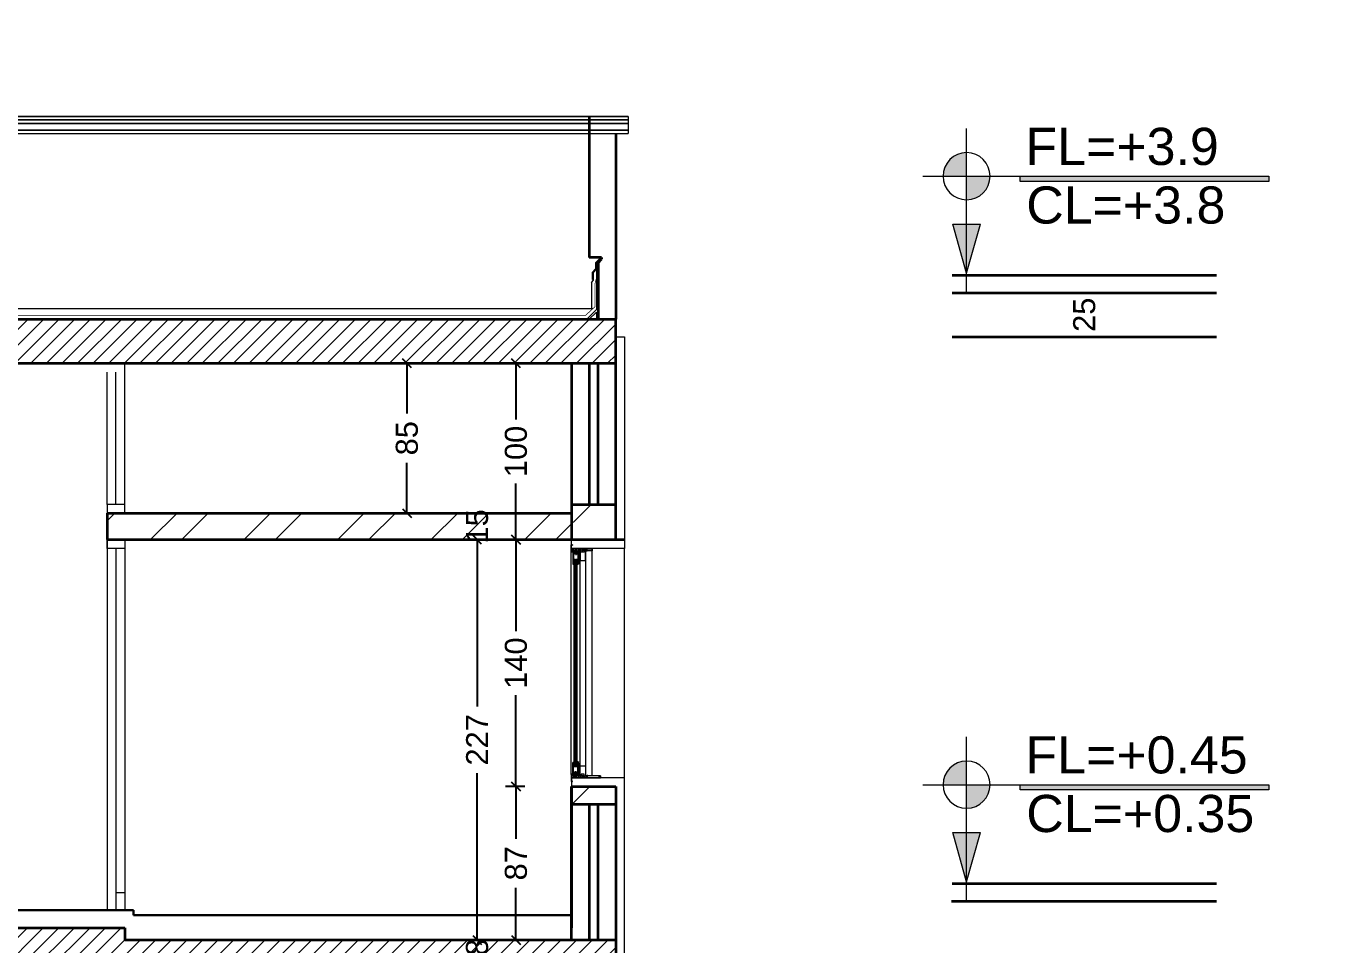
# Model space of a CAD drawing. Header units: inches. Extents: x -580639 to 179052, y 0 to 152898.
# Drawn here: x -1491 to 5917, y 120611 to 125820 of the extents above; entities that cross this region are included whole.
import ezdxf

# ---------------------------------------------------------------- set-up
doc = ezdxf.new("R2010")
doc.units = ezdxf.units.IN
doc.header["$LTSCALE"] = 500
doc.header["$MEASUREMENT"] = 0
doc.linetypes.add('HIDDEN', pattern=[0.375, 0.25, -0.125])
doc.linetypes.add('HIDDEN2', pattern=[0.1875, 0.125, -0.0625])
for name, color, linetype, lineweight in [('0.09', 143, 'Continuous', 9), ('0.13', 81, 'Continuous', 13), ('0.3', 10, 'Continuous', 30), ('1ATEXT', 3, 'Continuous', 20), ('A-0.15', 50, 'Continuous', 15), ('A-flor-sthn', 251, 'HIDDEN2', 9), ('A-htch', 252, 'Continuous', 20), ('A-wall', 52, 'Continuous', 35), ('DIM', 8, 'Continuous', 18), ('fini', 11, 'Continuous', 13), ('HATCH', 11, 'Continuous', 9), ('WALL', 7, 'Continuous', 40), ('WIN', 3, 'Continuous', 18)]:
    doc.layers.add(name, color=color, linetype=linetype, lineweight=lineweight)
doc.layers.add('SYSEC', color=6, linetype='Continuous')
doc.styles.add('50', font='arial.ttf', dxfattribs={"height": 125})
doc.styles.add('CURENT', font='sanss___.ttf')
doc.dimstyles.new('DIM', dxfattribs={"dimscale": 50, "dimtxt": 125, "dimasz": 1, "dimexe": 1.2, "dimexo": 1, "dimgap": 1, "dimtad": 0, "dimtoh": 1, "dimdec": 0, "dimlfac": 0.1, "dimrnd": 1, "dimdsep": 46, "dimtxsty": '50', "dimblk": 'OBLIQUE', "dimcen": 0.09, "dimclrt": 8, "dimadec": 0, "dimazin": 0, "dimtfac": 1, "dimtdec": 0, "dimtix": 1, "dimtofl": 0, "dimtmove": 2, "dimatfit": 2, "dimfxl": 1, "dimfxlon": 1, "dimtzin": 0, "dimarcsym": 0})

# ---------------------------------------------------------------- blocks, each defined once
blk = doc.blocks.new('SYSECFL')
at = {"layer": '1ATEXT'}
h = blk.add_hatch(color=256, dxfattribs=at)
h.paths.add_polyline_path([(7.6, 31.35), (0, 31.35), (0, 23.75, 0.414214)])
h.paths.add_polyline_path([(0, 38.95, 0.414214), (-7.6, 31.35), (0, 31.35)])
blk.add_hatch(color=256, dxfattribs=at).paths.add_polyline_path([(17.3, 31.35), (17.3, 29.67), (97.6, 29.67), (97.6, 31.35)])
h = blk.add_hatch(color=256, dxfattribs=at)
h.paths.add_polyline_path([(4.47, 15.89), (0, 15.89), (0, 0)])
h.paths.add_polyline_path([(0, 15.89), (-4.47, 15.89), (0, 0)])
for p, q in [((0, -6.29), (0, 46.76)), ((-14.11, 31.35), (97.6, 31.35)), ((0, 0), (-4.47, 15.89)), ((-4.47, 15.89), (4.47, 15.89)), ((0, 0), (4.47, 15.89))]:
    blk.add_line(p, q, dxfattribs=at)
blk.add_lwpolyline([(97.6, 31.35), (97.6, 29.67), (17.3, 29.67), (17.3, 31.35)], dxfattribs=at)
for start, end in [(0, 180), (180, 0)]:
    blk.add_arc((0, 31.35), 7.6, start, end, dxfattribs=at)
at = {"layer": '1ATEXT', "style": 'CURENT'}
for tag, p in [('FL=0.00', (19, 34.97)), ('CL=0.00', (19.27, 16.04))]:
    blk.add_attdef(tag, p, '', height=12, dxfattribs=at)
blk = doc.blocks.new('*D1540')
at = {"layer": 'Defpoints', "color": 0, "transparency": 16777216}
for p in [(4508, 124308.8), (5258, 124308.8), (5258, 124058.8)]:
    blk.add_point(p, dxfattribs=at)
at = {"layer": 'DIM', "color": 0, "lineweight": -2, "transparency": 16777216}
for p, q in [((4558, 124308.8), (4448, 124308.8)), ((4558, 124058.8), (4448, 124058.8))]:
    blk.add_line(p, q, dxfattribs=at)
at = {"layer": 'DIM', "color": 8, "transparency": 16777216, "insert": (4508, 124183.8), "char_height": 125, "attachment_point": 5, "rotation": 90, "style": '50'}
blk.add_mtext('25', dxfattribs=at)
blk = doc.blocks.new('_Oblique')
at = {"color": 0, "linetype": 'ByBlock', "lineweight": -2}
blk.add_line((-0.5, -0.5), (0.5, 0.5), dxfattribs=at)
blk = doc.blocks.new('*D1547')
at = {"layer": 'Defpoints', "color": 0, "transparency": 16777216}
for p in [(1285.9, 121508.8), (1601.5, 121508.8), (1601.5, 120638.8)]:
    blk.add_point(p, dxfattribs=at)
at = {"layer": 'DIM', "color": 0, "lineweight": -2, "transparency": 16777216}
for p, q in [((1335.9, 121508.8), (1225.9, 121508.8)), ((1285.9, 121508.8), (1285.9, 121213.4)), ((1285.9, 120638.8), (1285.9, 120934.2)), ((1335.9, 120638.8), (1225.9, 120638.8))]:
    blk.add_line(p, q, dxfattribs=at)
at = {"layer": 'DIM', "color": 0, "lineweight": -2, "transparency": 16777216, "xscale": 50, "yscale": 50, "zscale": 50}
for p, rotation in [((1285.9, 121508.8), 90), ((1285.9, 120638.8), 270)]:
    blk.add_blockref('_Oblique', p, dxfattribs=dict(at, rotation=rotation))
at = {"layer": 'DIM', "color": 8, "transparency": 16777216, "insert": (1285.9, 121073.8), "char_height": 125, "attachment_point": 5, "rotation": 90, "style": '50'}
blk.add_mtext('87', dxfattribs=at)
blk = doc.blocks.new('*D1548')
at = {"layer": 'Defpoints', "color": 0, "transparency": 16777216}
for p in [(1285.9, 122908.8), (1601.5, 122908.8), (1601.5, 121508.8)]:
    blk.add_point(p, dxfattribs=at)
at = {"layer": 'DIM', "color": 0, "lineweight": -2, "transparency": 16777216}
for p, q in [((1335.9, 122908.8), (1225.9, 122908.8)), ((1285.9, 122908.8), (1285.9, 122390.8)), ((1285.9, 121508.8), (1285.9, 122026.8)), ((1335.9, 121508.8), (1225.9, 121508.8))]:
    blk.add_line(p, q, dxfattribs=at)
at = {"layer": 'DIM', "color": 0, "lineweight": -2, "transparency": 16777216, "xscale": 50, "yscale": 50, "zscale": 50}
for p, rotation in [((1285.9, 122908.8), 90), ((1285.9, 121508.8), 270)]:
    blk.add_blockref('_Oblique', p, dxfattribs=dict(at, rotation=rotation))
at = {"layer": 'DIM', "color": 8, "transparency": 16777216, "insert": (1285.9, 122208.8), "char_height": 125, "attachment_point": 5, "rotation": 90, "style": '50'}
blk.add_mtext('140', dxfattribs=at)
blk = doc.blocks.new('*D1549')
at = {"layer": 'Defpoints', "color": 0, "transparency": 16777216}
for p in [(1285.9, 123908.8), (1601.5, 123908.8), (1601.5, 122908.8)]:
    blk.add_point(p, dxfattribs=at)
at = {"layer": 'DIM', "color": 0, "lineweight": -2, "transparency": 16777216}
for p, q in [((1335.9, 123908.8), (1225.9, 123908.8)), ((1285.9, 123908.8), (1285.9, 123590.8)), ((1285.9, 122908.8), (1285.9, 123226.8)), ((1335.9, 122908.8), (1225.9, 122908.8))]:
    blk.add_line(p, q, dxfattribs=at)
at = {"layer": 'DIM', "color": 0, "lineweight": -2, "transparency": 16777216, "xscale": 50, "yscale": 50, "zscale": 50}
for p, rotation in [((1285.9, 123908.8), 90), ((1285.9, 122908.8), 270)]:
    blk.add_blockref('_Oblique', p, dxfattribs=dict(at, rotation=rotation))
at = {"layer": 'DIM', "color": 8, "transparency": 16777216, "insert": (1285.9, 123408.8), "char_height": 125, "attachment_point": 5, "rotation": 90, "style": '50'}
blk.add_mtext('100', dxfattribs=at)
blk = doc.blocks.new('*D1563')
at = {"layer": 'Defpoints', "color": 0, "transparency": 16777216}
for p in [(1065.5, 120638.8), (1065.5, 120638.8), (1065.5, 120458.8)]:
    blk.add_point(p, dxfattribs=at)
at = {"layer": 'DIM', "color": 0, "lineweight": -2, "transparency": 16777216}
for p, q in [((1065.5, 120638.8), (1005.5, 120638.8)), ((1065.5, 120458.8), (1005.5, 120458.8))]:
    blk.add_line(p, q, dxfattribs=at)
at = {"layer": 'DIM', "color": 8, "transparency": 16777216, "insert": (1065.5, 120548.8), "char_height": 125, "attachment_point": 5, "rotation": 90, "style": '50'}
blk.add_mtext('18', dxfattribs=at)
blk = doc.blocks.new('*D1564')
at = {"layer": 'Defpoints', "color": 0, "transparency": 16777216}
for p in [(861.3, 122908.8), (1065.5, 122908.8), (1065.5, 120638.8)]:
    blk.add_point(p, dxfattribs=at)
at = {"layer": 'DIM', "color": 0, "lineweight": -2, "transparency": 16777216}
for p, q in [((1015.5, 122908.8), (1125.5, 122908.8)), ((1065.5, 122908.8), (1065.5, 121963)), ((1065.5, 120638.8), (1065.5, 121584.7)), ((1065.5, 120638.8), (1005.5, 120638.8))]:
    blk.add_line(p, q, dxfattribs=at)
at = {"layer": 'DIM', "color": 0, "lineweight": -2, "transparency": 16777216, "xscale": 50, "yscale": 50, "zscale": 50}
for p, rotation in [((1065.5, 122908.8), 90), ((1065.5, 120638.8), 270)]:
    blk.add_blockref('_Oblique', p, dxfattribs=dict(at, rotation=rotation))
at = {"layer": 'DIM', "color": 8, "transparency": 16777216, "insert": (1065.5, 121773.8), "char_height": 125, "attachment_point": 5, "rotation": 90, "style": '50'}
blk.add_mtext('227', dxfattribs=at)
blk = doc.blocks.new('*D1565')
at = {"layer": 'Defpoints', "color": 0, "transparency": 16777216}
for p in [(667.7, 123908.8), (1065.5, 123908.8), (667.7, 123058.8)]:
    blk.add_point(p, dxfattribs=at)
at = {"layer": 'DIM', "color": 0, "lineweight": -2, "transparency": 16777216}
for p, q in [((717.7, 123908.8), (607.7, 123908.8)), ((667.7, 123908.8), (667.7, 123623.9)), ((667.7, 123058.8), (667.7, 123343.7)), ((667.7, 123058.8), (727.7, 123058.8))]:
    blk.add_line(p, q, dxfattribs=at)
at = {"layer": 'DIM', "color": 0, "lineweight": -2, "transparency": 16777216, "xscale": 50, "yscale": 50, "zscale": 50}
for p, rotation in [((667.7, 123908.8), 90), ((667.7, 123058.8), 270)]:
    blk.add_blockref('_Oblique', p, dxfattribs=dict(at, rotation=rotation))
at = {"layer": 'DIM', "color": 8, "transparency": 16777216, "insert": (667.7, 123483.8), "char_height": 125, "attachment_point": 5, "rotation": 90, "style": '50'}
blk.add_mtext('85', dxfattribs=at)
blk = doc.blocks.new('*D1562')
at = {"layer": 'Defpoints', "color": 0, "transparency": 16777216}
for p in [(1065.5, 123058.8), (1065.5, 123058.8), (1065.5, 122908.8)]:
    blk.add_point(p, dxfattribs=at)
at = {"layer": 'DIM', "color": 0, "lineweight": -2, "transparency": 16777216}
for p, q in [((1065.5, 123058.8), (1005.5, 123058.8)), ((1065.5, 122908.8), (1005.5, 122908.8))]:
    blk.add_line(p, q, dxfattribs=at)
at = {"layer": 'DIM', "color": 8, "transparency": 16777216, "insert": (1065.5, 122983.8), "char_height": 125, "attachment_point": 5, "rotation": 90, "style": '50'}
blk.add_mtext('15', dxfattribs=at)
blk = doc.blocks.new('WERQ')
at = {"layer": 'HATCH', "ltscale": 15}
h = blk.add_hatch(dxfattribs=at)
h.set_pattern_fill('ANSI31', color=256, scale=0.25, angle=180, style=0)
h.paths.add_polyline_path([(1339.20614, 273.31003), (1339.05521, 273.31003), (1339.05521, 273.15322), (1338.75521, 273.15322), (1338.75521, 272.9964), (1338.62541, 272.9964, 0.163603), (1338.75505, 272.82706), (1339.27665, 273.09971, 0.003601), (1339.27668, 273.10453, 0.166852)])
h.paths.add_polyline_path([(1330.77278, 272.07749), (1330.77278, 272.34713), (1330.88528, 272.34713), (1330.88528, 272.07749)], flags=9)
h.paths.add_polyline_path([(1331.06455, 271.90249), (1331.06455, 272.17213), (1331.17705, 272.17213), (1331.17705, 271.90249)], flags=9)
h.paths.add_polyline_path([(1338.76743, 272.97904), (1338.79241, 272.93125), (1338.77247, 272.92082), (1338.74749, 272.96862)], flags=24)
h.paths.add_polyline_path([(1338.95426, 273.13625), (1338.95426, 273.19018), (1338.97676, 273.19018), (1338.97676, 273.13625)], flags=24)

msp = doc.modelspace()

# ---------------------------------------------------------------- hatches: boundary and pattern name
at = {"layer": 'A-htch'}
h = msp.add_hatch(dxfattribs=at)
h.set_pattern_fill('ANSI31', color=256, scale=500)
h.set_pattern_definition([(45, (-16881.285, 223485.564), (-44.194174, 44.194174), [])])
h.paths.add_polyline_path([(-19186.206, 118758.813), (-19436.206, 118758.813), (-19436.206, 117258.813), (-23623.284, 117258.813), (-23623.284, 117108.813), (-19436.206, 117108.813), (-19436.206, 116108.813), (-19186.206, 116108.813)])
h.paths.add_polyline_path([(-17173.284, 120458.813), (-17373.284, 120458.813), (-17373.284, 116108.813), (-17173.284, 116108.813), (-17173.284, 117108.813), (-8198.518, 117108.813), (-8198.518, 117258.813), (-17173.284, 117258.813)])
h.paths.add_polyline_path([(-17173.284, 116108.813), (-17373.284, 116108.813), (-19436.206, 116108.813), (-19436.206, 115958.813), (-17173.284, 115958.813)])
h.paths.add_polyline_path([(-19186.206, 118958.813), (-23623.284, 118958.813), (-23623.284, 118758.813), (-19186.206, 118758.813)])
h.paths.add_polyline_path([(1851.482, 117358.813), (1601.482, 117358.813), (1601.482, 117258.813), (-8198.518, 117258.813), (-8198.518, 117108.813), (1851.482, 117108.813)])
h.paths.add_polyline_path([(1851.482, 120638.813), (-932.15, 120638.813), (-932.15, 120708.813), (-8198.518, 120708.813), (-8198.518, 120458.813), (1851.482, 120458.813)])
h.paths.add_polyline_path([(-8198.518, 120708.813), (-17373.284, 120708.813), (-17373.284, 120458.813), (-17173.284, 120458.813), (-8198.518, 120458.813)])
h.paths.add_polyline_path([(-12945.71, 124158.813), (-17373.284, 124158.813), (-17373.284, 123908.813), (-12945.71, 123908.813)])
h.paths.add_polyline_path([(-8248.518, 127608.813), (-17373.284, 127608.813), (-17373.284, 127358.813), (-8248.518, 127358.813)])
h.paths.add_polyline_path([(1851.482, 124158.813), (-8198.518, 124158.813), (-8398.518, 124158.813), (-8398.518, 123908.813), (1851.482, 123908.813)])
h.paths.add_polyline_path([(-6056.473, 123906.383), (-6056.473, 124163.119), (-6314.062, 124163.119), (-6314.062, 123906.383)], flags=9)
h.paths.add_polyline_path([(-6056.473, 123906.383), (-6056.473, 124163.119), (-6314.062, 124163.119), (-6314.062, 123906.383)], flags=9)
at = {"layer": 'DIM', "transparency": 33554503}
h = msp.add_hatch(dxfattribs=at)
h.set_pattern_fill('ANSI32', color=256, scale=1000)
h.set_pattern_definition([(45, (-16881.3, 223485.56), (-265.165, 265.165), []), (45, (-16704.5, 223485.56), (-265.165, 265.165), [])])
h.paths.add_polyline_path([(-17173.284, 129808.813), (-17373.284, 129808.813), (-17373.284, 127608.813), (-17173.284, 127608.813)])
h.paths.add_polyline_path([(-17195.239, 127358.813), (-17373.284, 127358.813), (-17373.284, 124158.813), (-17195.239, 124158.813)])
h.paths.add_polyline_path([(-17173.284, 123908.813), (-17373.284, 123908.813), (-17373.284, 120708.813), (-17173.284, 120708.813)])
h.paths.add_polyline_path([(-8198.518, 127358.813), (-8398.518, 127358.813), (-8398.518, 124158.813), (-8198.518, 124158.813)])
h.paths.add_polyline_path([(-12945.71, 127358.813), (-13195.71, 127358.813), (-13195.71, 124158.813), (-12945.71, 124158.813)])
h.paths.add_polyline_path([(-12945.71, 123908.813), (-13195.71, 123908.813), (-13195.71, 120708.813), (-12945.71, 120708.813)])
h.paths.add_polyline_path([(-8198.518, 123908.813), (-8398.518, 123908.813), (-8398.518, 120808.813), (-8198.518, 120808.813)])
h.paths.add_polyline_path([(-8198.518, 120458.813), (-8398.518, 120458.813), (-8398.518, 117358.813), (-8198.518, 117358.813)])
h.paths.add_polyline_path([(1851.482, 120458.813), (1601.482, 120458.813), (1601.482, 117358.813), (1851.482, 117358.813)])
h.paths.add_polyline_path([(1601.482, 123058.813), (-1032.15, 123058.813), (-1032.15, 122908.813), (1601.482, 122908.813)])
h.paths.add_polyline_path([(1851.482, 121508.813), (1601.482, 121508.813), (1601.482, 121408.813), (1851.482, 121408.813)])
h.paths.add_polyline_path([(1851.482, 123108.813), (1601.482, 123108.813), (1601.482, 122908.813), (1851.482, 122908.813)])

# ---------------------------------------------------------------- linework, layer by layer
at = {"layer": '0.09'}
for p, q in [((-8198.518, 125308.813), (1700.482, 125308.813)), ((1700.482, 125308.813), (-8198.518, 125308.813)), ((-8198.518, 125288.813), (1700.482, 125288.813)), ((1700.482, 125288.813), (-8198.518, 125288.813)), ((-8198.518, 125268.813), (1700.482, 125268.813)), ((1700.482, 125268.813), (-8198.518, 125268.813)), ((-8198.518, 125230.86), (1700.482, 125230.86)), ((1700.482, 125230.86), (-8198.518, 125230.86)), ((-8198.518, 125210.86), (1700.482, 125210.86))]:
    msp.add_line(p, q, dxfattribs=at)
at = {"layer": '0.13'}
for p, q in [((1271.482, 125288.813), (1151.947, 125288.813)), ((1271.482, 125288.813), (1151.947, 125288.813)), ((1151.947, 125288.813), (1171.947, 125288.813)), ((1171.947, 125288.813), (1271.482, 125288.813)), ((1271.482, 125268.813), (1171.947, 125268.813)), ((1271.482, 125268.813), (1171.947, 125268.813)), ((1171.947, 125268.813), (1191.947, 125268.813)), ((1171.947, 125268.813), (1271.482, 125268.813)), ((1271.482, 125230.86), (1231.482, 125230.86)), ((1271.482, 125230.86), (1231.482, 125230.86)), ((1231.482, 125230.86), (1251.482, 125230.86)), ((1251.482, 125230.86), (1271.482, 125230.86))]:
    msp.add_line(p, q, dxfattribs=at)
at = {"layer": '0.3'}
for p, q in [((-8398.518, 120808.813), (-882.15, 120808.813)), ((-1032.15, 120808.813), (-882.15, 120808.813)), ((-882.15, 120808.813), (-882.15, 120778.813)), ((1601.482, 120778.813), (-882.15, 120778.813))]:
    msp.add_line(p, q, dxfattribs=at)
at = {"layer": 'A-0.15'}
for p, q in [((-1032.15, 123108.813), (-1032.15, 123858.813)), ((-1032.15, 122908.813), (-1032.15, 120808.813)), ((-1032.15, 122858.813), (-1032.15, 120808.813)), ((1901.482, 121558.813), (1901.482, 122858.813))]:
    msp.add_line(p, q, dxfattribs=at)
at = {"layer": 'A-flor-sthn', "color": 8, "ltscale": 1000}
for p, q in [((1736.482, 124478.34), (1764.411, 124506.269)), ((1736.482, 124478.34), (1736.482, 124445.173)), ((1741.482, 124476.269), (1767.946, 124502.733)), ((1741.482, 124476.269), (1741.482, 124213.34)), ((1767.946, 124502.733), (1764.411, 124506.269)), ((1719.482, 124426.102), (1735.017, 124441.637)), ((1719.482, 124384.445), (1719.482, 124426.102)), ((1724.482, 124424.031), (1740.017, 124439.566)), ((1724.482, 124379.437), (1724.482, 124424.031)), ((1714.482, 124367.52), (1724.482, 124379.437)), ((1714.482, 124367.52), (1714.482, 124218.813)), ((1719.482, 124384.445), (1724.482, 124384.445)), ((-8198.518, 124218.813), (1721.871, 124218.813)), ((1751.482, 124222.956), (1687.34, 124158.813)), ((1741.482, 124198.813), (1701.482, 124158.813)), ((1741.482, 124198.813), (1741.482, 124158.813))]:
    msp.add_line(p, q, dxfattribs=at)
for centre in [(1731.482, 124445.173), (1736.482, 124443.102)]:
    msp.add_arc(centre, 5, 315, 0, dxfattribs=at)
at = {"layer": 'A-wall'}
for p, q in [((1701.482, 125308.813), (1701.482, 124509.198)), ((1851.482, 125210.86), (1851.482, 124158.813)), ((1701.482, 124658.813), (1701.482, 124509.198)), ((1771.482, 124509.198), (1701.482, 124509.198)), ((1751.482, 124479.198), (1771.482, 124499.198)), ((1751.482, 124479.198), (1751.482, 124158.813)), ((1771.482, 124509.198), (1771.482, 124499.198)), ((3757.956, 124408.813), (5257.956, 124408.813)), ((3757.956, 124308.813), (5257.956, 124308.813)), ((-8198.518, 124158.813), (1851.482, 124158.813)), ((1851.482, 122908.813), (1851.482, 124158.813)), ((3757.956, 124058.813), (5257.956, 124058.813)), ((-8398.518, 123908.813), (1851.482, 123908.813)), ((1601.482, 123908.813), (1601.482, 122908.813)), ((1700.718, 123908.813), (1700.718, 123108.813)), ((1750.718, 123908.813), (1750.718, 123108.813)), ((-1032.15, 123058.813), (-1032.15, 122908.813)), ((-1032.15, 123058.813), (1601.482, 123058.813)), ((1601.482, 123108.813), (1851.482, 123108.813)), ((-1032.15, 122908.813), (1901.482, 122908.813)), ((1601.482, 122908.813), (1851.482, 122908.813)), ((1601.482, 121508.813), (1601.482, 120708.813)), ((1601.482, 120638.813), (1601.482, 121508.813)), ((1601.482, 121508.813), (1851.482, 121508.813)), ((1851.482, 121508.813), (1851.482, 120458.813)), ((1601.482, 121408.813), (1851.482, 121408.813)), ((1700.718, 121408.813), (1700.718, 120638.813)), ((1750.718, 121408.813), (1750.718, 120638.813)), ((3757.956, 120958.813), (5257.956, 120958.813)), ((3754.804, 120858.813), (5254.804, 120858.813)), ((3757.956, 120858.813), (5257.956, 120858.813)), ((3757.956, 120858.813), (5257.956, 120858.813)), ((3757.956, 120858.813), (5257.956, 120858.813)), ((-8648.518, 120708.813), (-932.15, 120708.813)), ((-932.15, 120708.813), (-932.15, 120638.813)), ((1851.482, 120638.813), (-932.15, 120638.813))]:
    msp.add_line(p, q, dxfattribs=at)
at = {"layer": 'fini'}
for p, q in [((1701.482, 125308.813), (1921.482, 125308.813)), ((1921.482, 125308.813), (1701.482, 125308.813)), ((1701.482, 125288.813), (1921.482, 125288.813)), ((1921.482, 125288.813), (1701.482, 125288.813)), ((1901.482, 125288.813), (1921.482, 125288.813)), ((1901.482, 125288.813), (1921.482, 125288.813)), ((1921.482, 125288.813), (1901.482, 125288.813)), ((1921.482, 125308.813), (1921.482, 125210.86)), ((1701.482, 125268.813), (1921.482, 125268.813)), ((1921.482, 125268.813), (1701.482, 125268.813)), ((1701.482, 125230.86), (1921.482, 125230.86)), ((1921.582, 125230.86), (1701.482, 125230.86)), ((1701.482, 125210.86), (1921.482, 125210.86)), ((1901.482, 125268.813), (1921.482, 125268.813)), ((1901.482, 125268.813), (1921.482, 125268.813)), ((1921.482, 125268.813), (1901.482, 125268.813)), ((1901.482, 125230.86), (1921.482, 125230.86)), ((1901.482, 125230.86), (1921.482, 125230.86)), ((1921.482, 125230.86), (1901.482, 125230.86))]:
    msp.add_line(p, q, dxfattribs=at)
for points in [[(1851.482, 124058.813), (1901.482, 124058.813), (1901.482, 122858.813), (1601.482, 122858.813), (1601.482, 122908.813)], [(1851.482, 120358.813), (1901.482, 120358.813), (1901.482, 121558.813), (1601.482, 121558.813), (1601.482, 121508.813)]]:
    msp.add_lwpolyline(points, dxfattribs=at)
at = {"layer": 'WALL', "linetype": 'HIDDEN', "ltscale": 0.1, "const_width": 4}
msp.add_lwpolyline([(1741.482, 124390.018), (1733.809, 124359.071), (1733.809, 124229.789), (1679.592, 124179.946), (-8198.518, 124180.563)], dxfattribs=at)
at = {"layer": 'WIN'}
for p, q in [((-932.15, 123108.813), (-932.15, 123908.813)), ((-982.15, 123108.813), (-982.15, 123858.813)), ((-932.15, 123108.813), (-1032.15, 123108.813)), ((-1032.15, 123108.813), (-1032.15, 123058.813)), ((-1032.15, 123058.813), (-932.15, 123058.813)), ((-932.15, 123058.813), (-932.15, 123108.813)), ((-1032.15, 122858.813), (-1032.15, 122908.813)), ((-932.15, 122908.813), (-932.15, 122858.813)), ((-932.15, 122858.813), (-1032.15, 122858.813)), ((-982.15, 122858.813), (-982.15, 120808.813)), ((-932.15, 122858.813), (-932.15, 120808.813)), ((1599.496, 122839.618), (1599.496, 122878.624)), ((1599.496, 121577.819, 0), (1599.496, 122877.631)), ((1604.808, 122879.617), (1600.489, 122879.617)), ((1604.808, 122838.625), (1600.489, 122838.625)), ((1604.808, 122877.631), (1601.482, 122877.631)), ((1601.482, 122858.813), (1601.482, 122877.631)), ((1604.808, 122858.813), (1601.482, 122858.813)), ((1604.808, 122856.828), (1601.482, 122856.828)), ((1601.482, 122852.831), (1601.482, 122856.828)), ((1601.482, 122852.831), (1607.589, 122852.831)), ((1601.482, 122840.611), (1601.482, 122850.846)), ((1601.482, 122850.846), (1607.589, 122850.846)), ((1604.808, 122840.611), (1601.482, 122840.611)), ((1605.305, 122879.121), (1605.305, 122878.128)), ((1605.305, 122858.317), (1605.305, 122857.324)), ((1605.305, 122839.122), (1605.305, 122840.115)), ((1605.454, 122855.541), (1605.454, 122858.718)), ((1605.454, 122855.541), (1605.454, 122858.718)), ((1613.397, 122858.718), (1605.454, 122858.718)), ((1605.454, 122855.541), (1606.447, 122855.541)), ((1605.454, 122848.739), (1606.447, 122848.739)), ((1605.454, 122848.739), (1605.454, 122844.761)), ((1613.397, 122844.863), (1605.454, 122844.761)), ((1606.447, 122855.541), (1606.447, 122856.732)), ((1639.21, 122856.732), (1606.447, 122856.732)), ((1606.447, 122846.838), (1606.447, 122848.739)), ((1611.412, 122846.899), (1606.447, 122846.838)), ((1614.986, 122840.611), (1608.035, 122840.611)), ((1608.035, 122839.122), (1608.035, 122840.611)), ((1610.021, 122839.122), (1608.035, 122839.122)), ((1608.035, 122839.122), (1608.035, 122790.963)), ((1608.085, 122853.895), (1608.085, 122853.328)), ((1610.766, 122852.257), (1608.085, 122853.895)), ((1610.766, 122851.42), (1608.085, 122849.782)), ((1608.085, 122849.782), (1608.085, 122850.349)), ((1610.021, 122839.122), (1610.021, 122790.963)), ((1610.766, 122851.42), (1610.766, 122852.257)), ((1611.412, 122846.899), (1611.412, 122856.732)), ((1613.993, 122839.618), (1612.007, 122839.618)), ((1612.007, 122839.618), (1612.007, 122831.674)), ((1612.504, 122838.625), (1612.504, 122832.667)), ((1613, 122832.171), (1613, 122832.171)), ((1613.397, 122844.863), (1613.397, 122858.718)), ((1613.397, 122858.718), (1719.496, 122858.718)), ((1613.497, 122837.632), (1613.497, 122838.625)), ((1613.497, 122833.71), (1613.497, 122837.632)), ((1613.497, 122833.71), (1613.497, 122832.667)), ((1613.993, 122839.618), (1613.993, 122838.129)), ((1614.986, 122838.129), (1613.993, 122838.129)), ((1614.986, 122840.611), (1614.986, 122838.129)), ((1633.436, 122840.611), (1616.235, 122840.611)), ((1619.653, 122845.576), (1629.583, 122845.576)), ((1619.653, 122835.646), (1629.583, 122835.646)), ((1622.632, 122853.969), (1622.632, 122856.732)), ((1624.618, 122831.674), (1624.618, 122848.491)), ((1626.604, 122853.969), (1626.604, 122856.732)), ((1634.25, 122840.611), (1634.25, 122838.129)), ((1641.2, 122840.611), (1634.25, 122840.611)), ((1635.243, 122838.129), (1634.25, 122838.129)), ((1635.243, 122839.618), (1635.243, 122838.129)), ((1637.229, 122839.618), (1635.243, 122839.618)), ((1635.387, 122845.704), (1635.387, 122846.697)), ((1635.739, 122837.632), (1635.739, 122838.625)), ((1635.739, 122833.71), (1635.739, 122837.632)), ((1635.739, 122833.71), (1635.739, 122832.667)), ((1635.884, 122847.194), (1639.21, 122847.194)), ((1635.884, 122845.208), (1640.203, 122845.208)), ((1636.236, 122832.171), (1636.236, 122832.171)), ((1636.732, 122838.625), (1636.732, 122832.667)), ((1637.229, 122839.618), (1637.229, 122831.674)), ((1639.21, 122847.194), (1639.21, 122858.718)), ((1641.2, 122839.122), (1639.215, 122839.122)), ((1639.215, 122839.122), (1639.215, 122790.963)), ((1644.523, 122845.208), (1640.203, 122845.208)), ((1641.196, 122847.194), (1641.196, 122858.718)), ((1687.477, 122856.732), (1641.196, 122856.732)), ((1644.523, 122847.194), (1641.196, 122847.194)), ((1641.2, 122839.122), (1641.2, 122840.611)), ((1641.2, 122839.122), (1641.2, 122790.963)), ((1645.019, 122845.704), (1645.019, 122846.697)), ((1662.351, 122853.969), (1662.351, 122856.732)), ((1664.337, 122844.129), (1664.337, 122857.325)), ((1666.323, 122853.969), (1666.323, 122856.732)), ((1683.654, 122845.704), (1683.654, 122846.697)), ((1684.151, 122847.194), (1687.477, 122847.194)), ((1684.151, 122845.208), (1688.47, 122845.208)), ((1687.477, 122847.194), (1687.477, 122856.732)), ((1719.496, 122845.208), (1688.47, 122845.208)), ((1717.51, 122856.732), (1689.463, 122856.732)), ((1689.463, 122847.194), (1689.463, 122856.732)), ((1717.51, 122847.194), (1689.463, 122847.194)), ((1716.666, 122858.718, 0), (1716.666, 121571.697, 0)), ((1717.51, 122847.194), (1717.51, 122856.732)), ((1719.496, 122845.208), (1719.496, 122858.718)), ((1610.021, 122790.963), (1608.035, 122790.963)), ((1608.035, 122790.963), (1608.035, 122773.089)), ((1610.021, 122773.089), (1608.035, 122773.089)), ((1608.035, 122772.841), (1608.035, 122772.548)), ((1608.035, 122772.841), (1610.27, 122772.841)), ((1608.035, 122772.548), (1615.681, 122766.62)), ((1609.028, 122774.579), (1610.021, 122776.565)), ((1610.021, 122774.579), (1609.028, 122774.579)), ((1609.43, 122774.827), (1610.217, 122776.401)), ((1609.43, 122774.827), (1610.27, 122774.827)), ((1610.021, 122788.977), (1610.021, 122776.565)), ((1639.215, 122788.977), (1610.021, 122788.977)), ((1610.021, 122774.579), (1610.021, 122773.089)), ((1610.27, 122784.016), (1611.443, 122786.643)), ((1610.27, 122784.016), (1610.27, 122776.623)), ((1610.27, 122774.827), (1610.27, 122772.841)), ((1610.865, 122782.82), (1610.865, 122783.862)), ((1610.865, 122777.905), (1610.865, 122780.884)), ((1610.865, 122772.936), (1610.865, 122776.168)), ((1610.904, 122784.055), (1611.528, 122785.537)), ((1611.058, 122772.543), (1612.895, 122771.121)), ((1613.248, 122782.324), (1611.362, 122782.324)), ((1611.362, 122781.381), (1613.199, 122781.381)), ((1613.199, 122777.409), (1611.362, 122777.409)), ((1611.362, 122776.664), (1613.199, 122776.664)), ((1611.443, 122786.643), (1624.618, 122786.643)), ((1611.998, 122785.841), (1613.26, 122785.811)), ((1637.229, 122831.674), (1612.007, 122831.674)), ((1612.007, 122828.695), (1612.007, 122795.431)), ((1637.229, 122828.695), (1612.007, 122828.695)), ((1614.986, 122795.431), (1612.007, 122795.431)), ((1614.986, 122795.431), (1612.007, 122793.644)), ((1612.007, 122793.644), (1612.007, 122790.963)), ((1637.229, 122790.963), (1612.007, 122790.963)), ((1618.213, 122826.71), (1612.504, 122826.71)), ((1612.504, 122826.71), (1612.504, 122795.928)), ((1622.88, 122795.928), (1612.504, 122795.928)), ((1613.695, 122780.884), (1613.695, 122777.905)), ((1613.695, 122776.168), (1613.695, 122771.514)), ((1613.745, 122785.315), (1613.745, 122782.82)), ((1614.241, 122783.664), (1614.241, 122779.308)), ((1614.241, 122779.308), (1614.702, 122780.335)), ((1614.241, 122776.938), (1615.588, 122779.938)), ((1614.241, 122776.938), (1614.241, 122774.777)), ((1614.258, 122773.586), (1614.702, 122774.576)), ((1614.429, 122771.597), (1615.588, 122774.179)), ((1615.234, 122784.657), (1624.618, 122784.657)), ((1615.681, 121634.418, 0), (1615.681, 122786.643, 0)), ((1621.639, 122783.019), (1615.681, 122783.019)), ((1620.646, 122793.942), (1621.838, 122795.431)), ((1620.646, 122790.963), (1620.646, 122793.942)), ((1621.639, 121634.418, 0), (1621.639, 122786.643, 0)), ((1622.632, 122795.431), (1621.838, 122795.431)), ((1627.349, 122783.019), (1621.887, 122783.019)), ((1621.887, 122783.019), (1621.887, 122779.544)), ((1626.852, 122779.047), (1622.384, 122779.047)), ((1622.632, 122794.289), (1622.632, 122795.431)), ((1622.632, 122790.963), (1622.632, 122792.105)), ((1622.88, 122795.928), (1623.476, 122794.885)), ((1625.76, 122794.885), (1623.476, 122794.885)), ((1624.618, 122830.126), (1624.618, 122820.652)), ((1624.618, 121638.39, 0), (1624.618, 122786.643, 0)), ((1637.793, 122786.643), (1624.618, 122786.643)), ((1634.001, 122784.657), (1624.618, 122784.657)), ((1626.356, 122795.928), (1625.76, 122794.885)), ((1636.732, 122795.928), (1626.356, 122795.928)), ((1626.604, 122794.289), (1626.604, 122795.431)), ((1627.398, 122795.431), (1626.604, 122795.431)), ((1626.604, 122790.963), (1626.604, 122792.105)), ((1627.349, 122783.019), (1627.349, 122779.544)), ((1628.59, 122793.942), (1627.398, 122795.431)), ((1627.597, 121634.418, 0), (1627.597, 122786.643, 0)), ((1633.555, 122783.019), (1627.597, 122783.019)), ((1628.59, 122790.963), (1628.59, 122793.942)), ((1636.732, 122826.71), (1631.023, 122826.71)), ((1633.555, 121634.418, 0), (1633.555, 122786.643, 0)), ((1641.2, 122772.548), (1633.555, 122766.62)), ((1634.994, 122776.938), (1633.648, 122779.938)), ((1634.807, 122771.597), (1633.648, 122774.179)), ((1634.25, 122795.431), (1637.229, 122793.644)), ((1637.229, 122795.431), (1634.25, 122795.431)), ((1634.994, 122779.308), (1634.533, 122780.335)), ((1634.978, 122773.586), (1634.533, 122774.576)), ((1634.994, 122783.664), (1634.994, 122779.308)), ((1634.994, 122776.938), (1634.994, 122774.777)), ((1635.491, 122785.315), (1635.491, 122782.82)), ((1635.541, 122780.884), (1635.541, 122777.905)), ((1635.541, 122776.168), (1635.541, 122771.514)), ((1637.238, 122785.841), (1635.976, 122785.811)), ((1635.987, 122782.324), (1637.874, 122782.324)), ((1637.874, 122781.381), (1636.037, 122781.381)), ((1636.037, 122777.409), (1637.874, 122777.409)), ((1637.874, 122776.664), (1636.037, 122776.664)), ((1638.178, 122772.543), (1636.341, 122771.121)), ((1636.732, 122826.71), (1636.732, 122795.928)), ((1637.229, 122828.695), (1637.229, 122795.431)), ((1637.229, 122793.644), (1637.229, 122790.963)), ((1638.332, 122784.055), (1637.707, 122785.537)), ((1638.966, 122784.016), (1637.793, 122786.643)), ((1638.371, 122782.82), (1638.371, 122783.862)), ((1638.371, 122777.905), (1638.371, 122780.884)), ((1638.371, 122772.936), (1638.371, 122776.168)), ((1638.966, 122784.016), (1638.966, 122776.623)), ((1639.806, 122774.827), (1638.966, 122774.827)), ((1638.966, 122774.827), (1638.966, 122772.841)), ((1641.2, 122772.841), (1638.966, 122772.841)), ((1639.806, 122774.827), (1639.019, 122776.401)), ((1641.2, 122790.963), (1639.215, 122790.963)), ((1639.215, 122788.977), (1639.215, 122776.565)), ((1640.208, 122774.579), (1639.215, 122776.565)), ((1639.215, 122774.579), (1639.215, 122773.089)), ((1640.208, 122774.579), (1639.215, 122774.579)), ((1641.2, 122773.089), (1639.215, 122773.089)), ((1641.2, 122790.963), (1641.2, 122773.089)), ((1641.2, 122772.841), (1641.2, 122772.548)), ((1649.442, 122790.741), (1679.231, 122790.741)), ((1608.035, 121644.889, 0), (1615.681, 121650.817, 0)), ((1641.2, 121644.889, 0), (1633.555, 121650.817, 0)), ((1599.496, 121577.819, 0), (1599.496, 121538.812, 0)), ((1604.808, 121578.812, 0), (1600.489, 121578.812, 0)), ((1601.482, 121576.826, 0), (1601.482, 121566.591, 0)), ((1604.808, 121576.826, 0), (1601.482, 121576.826, 0)), ((1605.305, 121578.315, 0), (1605.305, 121577.322, 0)), ((1605.454, 121568.698, 0), (1605.454, 121572.675, 0)), ((1613.397, 121572.573, 0), (1605.454, 121572.675, 0)), ((1608.035, 121644.596, 0), (1608.035, 121644.889, 0)), ((1608.035, 121644.596, 0), (1610.27, 121644.596, 0)), ((1608.035, 121626.474, 0), (1608.035, 121644.347, 0)), ((1610.021, 121644.347, 0), (1608.035, 121644.347, 0)), ((1610.021, 121626.474, 0), (1608.035, 121626.474, 0)), ((1608.035, 121578.315, 0), (1608.035, 121626.474, 0)), ((1610.021, 121578.315, 0), (1608.035, 121578.315, 0)), ((1608.035, 121578.315, 0), (1608.035, 121576.826, 0)), ((1614.986, 121576.826, 0), (1608.035, 121576.826, 0)), ((1610.021, 121642.858, 0), (1609.028, 121642.858, 0)), ((1609.028, 121642.858, 0), (1610.021, 121640.872, 0)), ((1609.43, 121642.61, 0), (1610.217, 121641.035, 0)), ((1609.43, 121642.61, 0), (1610.27, 121642.61, 0)), ((1610.021, 121642.858, 0), (1610.021, 121644.347, 0)), ((1610.021, 121628.46, 0), (1610.021, 121640.872, 0)), ((1639.215, 121628.46, 0), (1610.021, 121628.46, 0)), ((1610.021, 121578.315, 0), (1610.021, 121626.474, 0)), ((1610.27, 121642.61, 0), (1610.27, 121644.596, 0)), ((1610.27, 121633.421, 0), (1610.27, 121640.813, 0)), ((1610.27, 121633.421, 0), (1611.443, 121630.793, 0)), ((1610.865, 121644.501, 0), (1610.865, 121641.269, 0)), ((1610.865, 121639.531, 0), (1610.865, 121636.553, 0)), ((1610.865, 121634.616, 0), (1610.865, 121633.575, 0)), ((1610.904, 121633.382, 0), (1611.528, 121631.899, 0)), ((1611.058, 121644.894, 0), (1612.895, 121646.316, 0)), ((1611.362, 121640.773, 0), (1613.199, 121640.773, 0)), ((1613.199, 121640.028, 0), (1611.362, 121640.028, 0)), ((1611.362, 121636.056, 0), (1613.199, 121636.056, 0)), ((1613.248, 121635.113, 0), (1611.362, 121635.113, 0)), ((1611.443, 121630.793, 0), (1624.618, 121630.793, 0)), ((1611.998, 121631.596, 0), (1613.26, 121631.626, 0)), ((1637.229, 121626.474, 0), (1612.007, 121626.474, 0)), ((1612.007, 121623.793, 0), (1612.007, 121626.474, 0)), ((1614.986, 121622.006, 0), (1612.007, 121623.793, 0)), ((1612.007, 121588.741, 0), (1612.007, 121622.006, 0)), ((1614.986, 121622.006, 0), (1612.007, 121622.006, 0)), ((1637.229, 121588.741, 0), (1612.007, 121588.741, 0)), ((1637.229, 121585.762, 0), (1612.007, 121585.762, 0)), ((1612.007, 121577.819, 0), (1612.007, 121585.762, 0)), ((1613.993, 121577.819, 0), (1612.007, 121577.819, 0)), ((1622.88, 121621.509, 0), (1612.504, 121621.509, 0)), ((1612.504, 121590.727, 0), (1612.504, 121621.509, 0)), ((1618.213, 121590.727, 0), (1612.504, 121590.727, 0)), ((1612.504, 121578.812, 0), (1612.504, 121584.769, 0)), ((1613, 121585.266, 0), (1613, 121585.266, 0)), ((1613.397, 121572.573, 0), (1613.397, 121558.718, 0)), ((1613.497, 121583.727, 0), (1613.497, 121584.769, 0)), ((1613.497, 121583.727, 0), (1613.497, 121579.805, 0)), ((1613.497, 121579.805, 0), (1613.497, 121578.812, 0)), ((1613.695, 121641.269, 0), (1613.695, 121645.923, 0)), ((1613.695, 121636.553, 0), (1613.695, 121639.531, 0)), ((1613.745, 121632.122, 0), (1613.745, 121634.616, 0)), ((1614.986, 121579.308, 0), (1613.993, 121579.308, 0)), ((1613.993, 121577.819, 0), (1613.993, 121579.308, 0)), ((1614.241, 121640.499, 0), (1614.241, 121642.659, 0)), ((1614.241, 121640.499, 0), (1615.588, 121637.498, 0)), ((1614.241, 121638.129, 0), (1614.702, 121637.101, 0)), ((1614.241, 121633.772, 0), (1614.241, 121638.129, 0)), ((1614.258, 121643.851, 0), (1614.702, 121642.86, 0)), ((1614.429, 121645.84, 0), (1615.588, 121643.258, 0)), ((1614.986, 121576.826, 0), (1614.986, 121579.308, 0)), ((1615.234, 121632.779, 0), (1624.618, 121632.779, 0)), ((1621.639, 121634.418, 0), (1615.681, 121634.418, 0)), ((1633.436, 121576.826, 0), (1616.235, 121576.826, 0)), ((1619.653, 121581.79, 0), (1629.583, 121581.79, 0)), ((1620.646, 121626.474, 0), (1620.646, 121623.495, 0)), ((1620.646, 121623.495, 0), (1621.838, 121622.006, 0)), ((1622.632, 121622.006, 0), (1621.838, 121622.006, 0)), ((1621.887, 121634.418, 0), (1621.887, 121637.893, 0)), ((1627.349, 121634.418, 0), (1621.887, 121634.418, 0)), ((1626.852, 121638.39, 0), (1622.384, 121638.39, 0)), ((1622.632, 121626.474, 0), (1622.632, 121625.332, 0)), ((1622.632, 121623.147, 0), (1622.632, 121622.006, 0)), ((1622.88, 121621.509, 0), (1623.476, 121622.552, 0)), ((1625.76, 121622.552, 0), (1623.476, 121622.552, 0)), ((1634.001, 121632.779, 0), (1624.618, 121632.779, 0)), ((1637.793, 121630.793, 0), (1624.618, 121630.793, 0)), ((1624.618, 121587.31, 0), (1624.618, 121596.784, 0)), ((1624.618, 121585.762, 0), (1624.618, 121568.945, 0)), ((1626.356, 121621.509, 0), (1625.76, 121622.552, 0)), ((1636.732, 121621.509, 0), (1626.356, 121621.509, 0)), ((1626.604, 121626.474, 0), (1626.604, 121625.332, 0)), ((1626.604, 121623.147, 0), (1626.604, 121622.006, 0)), ((1627.398, 121622.006, 0), (1626.604, 121622.006, 0)), ((1627.349, 121634.418, 0), (1627.349, 121637.893, 0)), ((1628.59, 121623.495, 0), (1627.398, 121622.006, 0)), ((1633.555, 121634.418, 0), (1627.597, 121634.418, 0)), ((1628.59, 121626.474, 0), (1628.59, 121623.495, 0)), ((1636.732, 121590.727, 0), (1631.023, 121590.727, 0)), ((1634.807, 121645.84, 0), (1633.648, 121643.258, 0)), ((1634.994, 121640.499, 0), (1633.648, 121637.498, 0)), ((1634.25, 121622.006, 0), (1637.229, 121623.793, 0)), ((1637.229, 121622.006, 0), (1634.25, 121622.006, 0)), ((1635.243, 121579.308, 0), (1634.25, 121579.308, 0)), ((1634.25, 121576.826, 0), (1634.25, 121579.308, 0)), ((1641.2, 121576.826, 0), (1634.25, 121576.826, 0)), ((1634.978, 121643.851, 0), (1634.533, 121642.86, 0)), ((1634.994, 121638.129, 0), (1634.533, 121637.101, 0)), ((1634.994, 121640.499, 0), (1634.994, 121642.659, 0)), ((1634.994, 121633.772, 0), (1634.994, 121638.129, 0)), ((1635.243, 121577.819, 0), (1635.243, 121579.308, 0)), ((1637.229, 121577.819, 0), (1635.243, 121577.819, 0)), ((1635.491, 121632.122, 0), (1635.491, 121634.616, 0)), ((1635.541, 121641.269, 0), (1635.541, 121645.923, 0)), ((1635.541, 121636.553, 0), (1635.541, 121639.531, 0)), ((1635.739, 121583.727, 0), (1635.739, 121584.769, 0)), ((1635.739, 121583.727, 0), (1635.739, 121579.805, 0)), ((1635.739, 121579.805, 0), (1635.739, 121578.812, 0)), ((1637.238, 121631.596, 0), (1635.976, 121631.626, 0)), ((1635.987, 121635.113, 0), (1637.874, 121635.113, 0)), ((1637.874, 121640.773, 0), (1636.037, 121640.773, 0)), ((1636.037, 121640.028, 0), (1637.874, 121640.028, 0)), ((1637.874, 121636.056, 0), (1636.037, 121636.056, 0)), ((1636.236, 121585.266, 0), (1636.236, 121585.266, 0)), ((1638.178, 121644.894, 0), (1636.341, 121646.316, 0)), ((1636.732, 121590.727, 0), (1636.732, 121621.509, 0)), ((1636.732, 121578.812, 0), (1636.732, 121584.769, 0)), ((1637.229, 121623.793, 0), (1637.229, 121626.474, 0)), ((1637.229, 121588.741, 0), (1637.229, 121622.006, 0)), ((1637.229, 121577.819, 0), (1637.229, 121585.762, 0)), ((1638.332, 121633.382, 0), (1637.707, 121631.899, 0)), ((1638.966, 121633.421, 0), (1637.793, 121630.793, 0)), ((1638.371, 121644.501, 0), (1638.371, 121641.269, 0)), ((1638.371, 121639.531, 0), (1638.371, 121636.553, 0)), ((1638.371, 121634.616, 0), (1638.371, 121633.575, 0)), ((1638.966, 121642.61, 0), (1638.966, 121644.596, 0)), ((1641.2, 121644.596, 0), (1638.966, 121644.596, 0)), ((1639.806, 121642.61, 0), (1638.966, 121642.61, 0)), ((1638.966, 121633.421, 0), (1638.966, 121640.813, 0)), ((1639.806, 121642.61, 0), (1639.019, 121641.035, 0)), ((1641.2, 121644.347, 0), (1639.215, 121644.347, 0)), ((1639.215, 121642.858, 0), (1639.215, 121644.347, 0)), ((1640.208, 121642.858, 0), (1639.215, 121640.872, 0)), ((1640.208, 121642.858, 0), (1639.215, 121642.858, 0)), ((1639.215, 121628.46, 0), (1639.215, 121640.872, 0)), ((1641.2, 121626.474, 0), (1639.215, 121626.474, 0)), ((1639.215, 121578.315, 0), (1639.215, 121626.474, 0)), ((1641.2, 121578.315, 0), (1639.215, 121578.315, 0)), ((1641.2, 121644.596, 0), (1641.2, 121644.889, 0)), ((1641.2, 121626.474, 0), (1641.2, 121644.347, 0)), ((1641.2, 121578.315, 0), (1641.2, 121626.474, 0)), ((1641.2, 121578.315, 0), (1641.2, 121576.826, 0)), ((1649.442, 121626.696, 0), (1679.231, 121626.696, 0)), ((1664.337, 121573.308, 0), (1664.337, 121560.112, 0)), ((1604.808, 121537.819, 0), (1600.489, 121537.819, 0)), ((1601.482, 121564.605, 0), (1601.482, 121560.609, 0)), ((1601.482, 121560.609, 0), (1601.482, 121539.805, 0)), ((1604.808, 121560.609, 0), (1601.482, 121560.609, 0)), ((1604.808, 121558.623, 0), (1601.482, 121558.623, 0)), ((1604.808, 121539.805, 0), (1601.482, 121539.805, 0)), ((1602.529, 121558.623, 0), (1765.535, 121558.66, 0)), ((1605.305, 121559.12, 0), (1605.305, 121560.113, 0)), ((1605.305, 121538.316, 0), (1605.305, 121539.309, 0)), ((1605.454, 121561.896, 0), (1605.454, 121558.718, 0)), ((1605.454, 121561.896, 0), (1606.447, 121561.896, 0)), ((1605.454, 121561.896, 0), (1605.454, 121558.718, 0)), ((1606.447, 121570.599, 0), (1606.447, 121568.698, 0)), ((1611.412, 121570.538, 0), (1606.447, 121570.599, 0)), ((1606.447, 121561.896, 0), (1606.447, 121560.704, 0)), ((1639.21, 121560.704, 0), (1606.447, 121560.704, 0)), ((1611.412, 121570.538, 0), (1611.412, 121560.704, 0)), ((1613.397, 121558.718, 0), (1689.463, 121558.718, 0)), ((1619.653, 121571.861, 0), (1629.583, 121571.861, 0)), ((1622.632, 121563.468, 0), (1622.632, 121560.704, 0)), ((1626.604, 121563.468, 0), (1626.604, 121560.704, 0)), ((1635.387, 121571.733, 0), (1635.387, 121570.74, 0)), ((1635.884, 121572.229, 0), (1640.203, 121572.229, 0)), ((1635.884, 121570.243, 0), (1639.21, 121570.243, 0)), ((1639.21, 121570.243, 0), (1639.21, 121558.718, 0)), ((1644.523, 121572.229, 0), (1640.203, 121572.229, 0)), ((1641.196, 121570.243, 0), (1641.196, 121558.718, 0)), ((1644.523, 121570.243, 0), (1641.196, 121570.243, 0)), ((1687.477, 121560.704, 0), (1641.196, 121560.704, 0)), ((1645.019, 121571.733, 0), (1645.019, 121570.74, 0)), ((1683.654, 121571.733, 0), (1683.654, 121570.74, 0)), ((1684.151, 121572.229, 0), (1688.47, 121572.229, 0)), ((1684.151, 121570.243, 0), (1687.477, 121570.243, 0)), ((1687.477, 121570.243, 0), (1687.477, 121560.704, 0)), ((1692.79, 121572.229, 0), (1688.47, 121572.229, 0)), ((1692.79, 121570.243, 0), (1689.463, 121570.243, 0)), ((1689.463, 121570.243, 0), (1689.463, 121558.718, 0)), ((1756.385, 121568.825, 0), (1692.745, 121570.244, 0)), ((1764.328, 121570.635, 0), (1692.79, 121572.229, 0)), ((1693.286, 121571.733, 0), (1693.286, 121570.74, 0)), ((1756.385, 121568.837, 0), (1756.385, 121558.718, 0)), ((1763.335, 121568.672, 0), (1758.371, 121568.79, 0)), ((1758.371, 121568.79, 0), (1758.371, 121560.704, 0)), ((1763.335, 121568.672, 0), (1763.335, 121560.704, 0)), ((1764.328, 121570.635, 0), (1764.328, 121558.718, 0)), ((-982.15, 120908.813), (-932.15, 120908.813))]:
    msp.add_line(p, q, dxfattribs=at)
for points in [[(1619.653, 122833.66), (1617.667, 122833.66), (1617.667, 122847.562), (1619.653, 122847.562)], [(1631.569, 122833.66), (1629.583, 122833.66), (1629.583, 122847.562), (1631.569, 122847.562)]]:
    msp.add_lwpolyline(points, close=True, dxfattribs=at)
at = {"layer": 'WIN', "elevation": 0}
for points in [[(1649.442, 121626.696), (1649.442, 122858.718)], [(1679.231, 122858.718), (1679.231, 121626.696)], [(1679.231, 121626.696), (1679.231, 121567.118), (1672.777, 121567.118), (1672.777, 121579.53), (1655.896, 121579.53), (1655.896, 121567.118), (1649.442, 121567.118), (1649.442, 121626.696)]]:
    msp.add_lwpolyline(points, dxfattribs=at)
at = {"layer": 'WIN'}
msp.add_lwpolyline([(1679.231, 122790.741), (1679.231, 122850.319), (1672.777, 122850.319), (1672.777, 122837.907), (1655.896, 122837.907), (1655.896, 122850.319), (1649.442, 122850.319), (1649.442, 122790.741)], dxfattribs=at)
at = {"layer": 'WIN', "elevation": 0}
for points in [[(1619.653, 121583.776), (1617.667, 121583.776), (1617.667, 121569.875), (1619.653, 121569.875)], [(1631.569, 121583.776), (1629.583, 121583.776), (1629.583, 121569.875), (1631.569, 121569.875)]]:
    msp.add_lwpolyline(points, close=True, dxfattribs=at)
at = {"layer": 'WIN'}
for centre, radius, start, end in [((1600.489, 122878.624), 0.993, 90, 180), ((1600.489, 122839.618), 0.993, 180, 270), ((1604.808, 122879.121), 0.496, 0, 90), ((1604.808, 122878.128), 0.496, 270, 0), ((1604.808, 122858.317), 0.496, 0, 90), ((1604.808, 122857.324), 0.496, 270, 0), ((1604.808, 122840.115), 0.496, 0, 90), ((1604.808, 122839.122), 0.496, 270, 0), ((1607.589, 122853.328), 0.496, 270, 0), ((1607.589, 122850.349), 0.496, 0, 90), ((1613, 122838.625), 0.496, 90, 180), ((1613, 122832.667), 0.496, 180, 270), ((1613, 122838.625), 0.496, 0, 90), ((1613, 122832.667), 0.496, 270, 0), ((1624.618, 122850.529), 3.972, 120, 60), ((1635.884, 122846.697), 0.496, 90, 180), ((1635.884, 122845.704), 0.496, 180, 270), ((1636.236, 122838.625), 0.496, 90, 180), ((1636.236, 122832.667), 0.496, 180, 270), ((1636.236, 122838.625), 0.496, 0, 90), ((1636.236, 122832.667), 0.496, 270, 0), ((1644.523, 122846.697), 0.496, 0, 90), ((1644.523, 122845.704), 0.496, 270, 0), ((1664.337, 122850.529), 3.972, 120, 60), ((1684.151, 122846.697), 0.496, 90, 180), ((1684.151, 122845.704), 0.496, 180, 270), ((1609.773, 122776.623), 0.496, 333.4349488, 0), ((1611.362, 122783.862), 0.496, 157.1663458, 180), ((1611.362, 122782.82), 0.496, 180, 270), ((1611.362, 122780.884), 0.496, 90, 180), ((1611.362, 122777.905), 0.496, 180, 270), ((1611.362, 122776.168), 0.496, 90, 180), ((1611.362, 122772.936), 0.496, 180, 232.2531946), ((1611.986, 122785.345), 0.496, 88.6360725, 157.1663458), ((1613.199, 122771.514), 0.496, 232.2531946, 0), ((1613.199, 122780.884), 0.496, 0, 90), ((1613.199, 122777.905), 0.496, 270, 0), ((1613.199, 122776.168), 0.496, 0, 90), ((1613.248, 122782.82), 0.496, 270, 0), ((1613.248, 122785.315), 0.496, 0, 88.6360725), ((1636.456, 122774.492), 22.216, 179.2643088, 182.3374237), ((1615.234, 122783.664), 0.993, 90, 180), ((1636.456, 122774.492), 22.216, 187.4884481, 200.7542454), ((1615.145, 122780.137), 0.485, 335.8333702, 155.8333702), ((1615.145, 122774.378), 0.485, 335.8333702, 155.8333702), ((1622.632, 122793.197), 1.092, 90, 270), ((1622.632, 122793.197), 1.092, 90, 270), ((1622.384, 122779.544), 0.496, 180, 270), ((1626.604, 122793.197), 1.092, 270, 90), ((1626.852, 122779.544), 0.496, 270, 0), ((1612.78, 122774.492), 22.216, 339.2457546, 352.5115519), ((1634.091, 122780.137), 0.485, 24.1666298, 204.1666298), ((1634.091, 122774.378), 0.485, 24.1666298, 204.1666298), ((1634.001, 122783.664), 0.993, 0, 90), ((1612.78, 122774.492), 22.216, 357.6625763, 0.7356912), ((1635.987, 122785.315), 0.496, 91.3639275, 180), ((1635.987, 122782.82), 0.496, 180, 270), ((1636.037, 122780.884), 0.496, 90, 180), ((1636.037, 122777.905), 0.496, 180, 270), ((1636.037, 122776.168), 0.496, 90, 180), ((1636.037, 122771.514), 0.496, 180, 307.7468054), ((1637.25, 122785.345), 0.496, 22.8336542, 91.3639275), ((1637.874, 122782.82), 0.496, 270, 0), ((1637.874, 122780.884), 0.496, 0, 90), ((1637.874, 122777.905), 0.496, 270, 0), ((1637.874, 122776.168), 0.496, 0, 90), ((1637.874, 122772.936), 0.496, 307.7468054, 0), ((1637.874, 122783.862), 0.496, 0, 22.8336542), ((1639.463, 122776.623), 0.496, 180, 206.5650512), ((1636.456, 121642.945, 0), 22.216, 159.2457546, 172.5115519), ((1612.78, 121642.945, 0), 22.216, 7.4884481, 20.7542454), ((1600.489, 121577.819, 0), 0.993, 90, 180), ((1604.808, 121578.315, 0), 0.496, 0, 90), ((1604.808, 121577.322, 0), 0.496, 270, 0), ((1609.773, 121640.813, 0), 0.496, 0, 26.5650512), ((1611.362, 121644.501, 0), 0.496, 127.7468054, 180), ((1611.362, 121641.269, 0), 0.496, 180, 270), ((1611.362, 121639.531, 0), 0.496, 90, 180), ((1611.362, 121636.553, 0), 0.496, 180, 270), ((1611.362, 121634.616, 0), 0.496, 90, 180), ((1611.362, 121633.575, 0), 0.496, 180, 202.8336542), ((1611.986, 121632.092, 0), 0.496, 202.8336542, 271.3639275), ((1613, 121584.769, 0), 0.496, 90, 180), ((1613, 121578.812, 0), 0.496, 180, 270), ((1613.199, 121645.923, 0), 0.496, 0, 127.7468054), ((1613, 121584.769, 0), 0.496, 0, 90), ((1613, 121578.812, 0), 0.496, 270, 0), ((1613.199, 121641.269, 0), 0.496, 270, 0), ((1613.199, 121639.531, 0), 0.496, 0, 90), ((1613.199, 121636.553, 0), 0.496, 270, 0), ((1613.248, 121634.616, 0), 0.496, 0, 90), ((1613.248, 121632.122, 0), 0.496, 271.3639275, 0), ((1636.456, 121642.945, 0), 22.216, 177.6625763, 180.7356912), ((1615.234, 121633.772, 0), 0.993, 180, 270), ((1615.145, 121643.059, 0), 0.485, 204.1666298, 24.1666298), ((1615.145, 121637.3, 0), 0.485, 204.1666298, 24.1666298), ((1622.632, 121624.24, 0), 1.092, 90, 270), ((1622.632, 121624.24, 0), 1.092, 90, 270), ((1622.384, 121637.893, 0), 0.496, 90, 180), ((1626.604, 121624.24, 0), 1.092, 270, 90), ((1626.852, 121637.893, 0), 0.496, 0, 90), ((1634.091, 121643.059, 0), 0.485, 155.8333702, 335.8333702), ((1634.091, 121637.3, 0), 0.485, 155.8333702, 335.8333702), ((1634.001, 121633.772, 0), 0.993, 270, 0), ((1612.78, 121642.945, 0), 22.216, 359.2643088, 2.3374237), ((1635.987, 121634.616, 0), 0.496, 90, 180), ((1635.987, 121632.122, 0), 0.496, 180, 268.6360725), ((1636.037, 121645.923, 0), 0.496, 52.2531946, 180), ((1636.037, 121641.269, 0), 0.496, 180, 270), ((1636.037, 121639.531, 0), 0.496, 90, 180), ((1636.037, 121636.553, 0), 0.496, 180, 270), ((1636.236, 121584.769, 0), 0.496, 90, 180), ((1636.236, 121578.812, 0), 0.496, 180, 270), ((1636.236, 121584.769, 0), 0.496, 0, 90), ((1636.236, 121578.812, 0), 0.496, 270, 0), ((1637.25, 121632.092, 0), 0.496, 268.6360725, 337.1663458), ((1637.874, 121641.269, 0), 0.496, 270, 0), ((1637.874, 121639.531, 0), 0.496, 0, 90), ((1637.874, 121636.553, 0), 0.496, 270, 0), ((1637.874, 121634.616, 0), 0.496, 0, 90), ((1637.874, 121644.501, 0), 0.496, 0, 52.2531946), ((1637.874, 121633.575, 0), 0.496, 337.1663458, 0), ((1639.463, 121640.813, 0), 0.496, 153.4349488, 180), ((1600.489, 121538.812, 0), 0.993, 180, 270), ((1604.808, 121560.113, 0), 0.496, 0, 90), ((1604.808, 121539.309, 0), 0.496, 0, 90), ((1604.808, 121538.316, 0), 0.496, 270, 0), ((1624.618, 121566.908, 0), 3.972, 300, 240), ((1635.884, 121571.733, 0), 0.496, 90, 180), ((1635.884, 121570.74, 0), 0.496, 180, 270), ((1644.523, 121571.733, 0), 0.496, 0, 90), ((1644.523, 121570.74, 0), 0.496, 270, 0), ((1664.337, 121566.908, 0), 3.972, 300, 240), ((1684.151, 121571.733, 0), 0.496, 90, 180), ((1684.151, 121570.74, 0), 0.496, 180, 270), ((1692.79, 121571.733, 0), 0.496, 0, 90), ((1692.79, 121570.74, 0), 0.496, 270, 0)]:
    msp.add_arc(centre, radius, start, end, dxfattribs=at)

# ---------------------------------------------------------------- block references
at = {"xscale": 18000, "yscale": 18000, "zscale": 18000}
msp.add_blockref('WERQ', (-23968122.671, -4793965.511), dxfattribs=at)
at = {"layer": 'SYSEC', "xscale": 17.5558269875182, "yscale": 17.5558269875182, "zscale": 17.5558269875182}
for p, values in [((3840.569, 124419.239), {'CL=0.00': 'CL=+3.8', 'FL=0.00': 'FL=+3.9'}), ((3840.569, 120969.239), {'CL=0.00': 'CL=+0.35', 'FL=0.00': 'FL=+0.45'})]:
    msp.add_blockref('SYSECFL', p, dxfattribs=at).add_auto_attribs(values)

# ---------------------------------------------------------------- dimensions: what is measured, and where the dimension line sits
at = {"layer": 'DIM'}
for base, p1, p2, picture, middle in [((4507.956, 124308.813), (5257.956, 124058.813), (5257.956, 124308.813), '*D1540', (4507.956, 124183.813)), ((667.703, 123908.813), (667.703, 123058.813), (1065.545, 123908.813), '*D1565', (667.703, 123483.813)), ((1285.903, 123908.813), (1601.482, 122908.813), (1601.482, 123908.813), '*D1549', (1285.903, 123408.813)), ((1065.545, 123058.813), (1065.545, 122908.813), (1065.545, 123058.813), '*D1562', (1065.545, 122983.813)), ((1065.545, 122908.813), (1065.545, 120638.813), (861.335, 122908.813), '*D1564', (1065.545, 121773.813)), ((1285.903, 122908.813), (1601.482, 121508.813), (1601.482, 122908.813), '*D1548', (1285.903, 122208.813)), ((1285.903, 121508.813), (1601.482, 120638.813), (1601.482, 121508.813), '*D1547', (1285.903, 121073.813)), ((1065.545, 120638.813), (1065.545, 120458.813), (1065.545, 120638.813), '*D1563', (1065.545, 120548.813))]:
    dim = msp.add_linear_dim(base=base, p1=p1, p2=p2, angle=90, dimstyle='DIM', dxfattribs=at)
    dim.commit()
    dim.dimension.update_dxf_attribs({"geometry": picture, "text_midpoint": middle})

doc.saveas('drawing.dxf')
